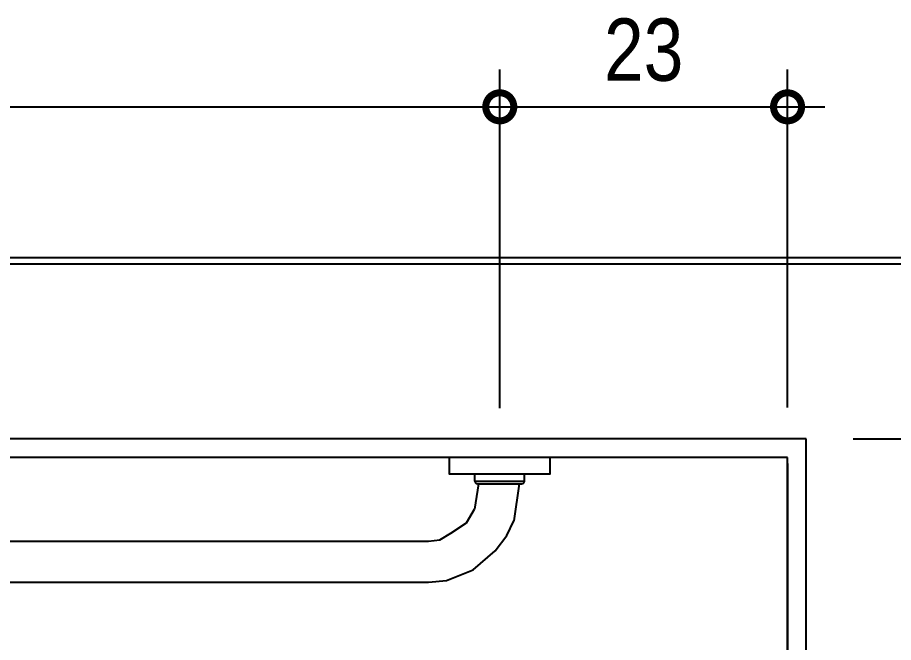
# Model space of a CAD drawing. Header units: metres. Extents: x 3 to 168, y -142 to 28.
# Drawn here: x 76.214 to 76.917, y -18.976 to -18.475 of the extents above; entities that cross this region are included whole.
import ezdxf

# ---------------------------------------------------------------- set-up
doc = ezdxf.new("R2010")
doc.units = ezdxf.units.M
for name, color, linetype in [('ARQ-ALV', 4, 'Continuous'), ('ARQ-ALV OSSO', 5, 'Continuous'), ('ARQ-DIM', 2, 'Continuous'), ('ARQ-HID', 2, 'Continuous')]:
    doc.layers.add(name, color=color, linetype=linetype)
doc.styles.add('Adesa', font='ARIALN.TTF')
doc.dimstyles.new('ADESA 1-0025', dxfattribs={"dimtxt": 0.05, "dimasz": 0.045, "dimexe": 0.03, "dimexo": 0.04, "dimgap": 0.02, "dimtad": 1, "dimtoh": 1, "dimdec": 0, "dimlfac": 100, "dimzin": 4, "dimtxsty": 'Adesa', "dimblk": 'DOTSMALL', "dimcen": 1, "dimdle": 0.03, "dimclrd": 1, "dimclre": 1, "dimclrt": 256, "dimazin": 1, "dimtm": 1e-09, "dimtfac": 1, "dimtdec": 0, "dimtix": 1, "dimtmove": 2, "dimatfit": 0, "dimldrblk": 'DOTSMALL', "dimfxl": 0.8, "dimtvp": 2, "dimtolj": 1, "dimtzin": 0, "dimarcsym": 0})

# ---------------------------------------------------------------- blocks, each defined once
blk = doc.blocks.new('ARQ-CHUV + BC PCD')
blk.add_lwpolyline([(0, 0.0438), (1.40708, 0.0438)])
at = {"color": 1, "elevation": -0.0001}
blk.add_lwpolyline([(0.19033, 0.0438), (0.27156, 0.0438), (0.27156, 0.0306), (0.19033, 0.0306)], close=True, dxfattribs=at)
at = {"color": 1, "elevation": 0.0001}
for points in [[(0.21104, 0.02473), (0.21104, 0.0306)], [(0.25085, 0.02473), (0.25085, 0.0306)], [(0.25085, 0.02473), (0.21104, 0.02473)], [(0.21132, 0.0237), (0.21104, 0.02473)], [(0.21205, 0.02298), (0.21132, 0.0237)], [(0.21308, 0.0227), (0.21205, 0.02298)], [(0.24882, 0.0227), (0.21308, 0.0227)], [(0.21518, 0.0227), (0.21962, -0.0072)], [(0.24802, 0.0227), (0.2512, 0.00214)], [(0.24984, 0.02298), (0.24882, 0.0227)], [(0.25057, 0.0237), (0.24984, 0.02298)], [(0.25085, 0.02473), (0.25057, 0.0237)], [(0.27002, -0.0171), (0.25744, -0.00872), (0.2512, 0.00214)], [(0.22508, -0.01878), (0.21962, -0.0072)], [(0.23451, -0.03116), (0.22508, -0.01878)], [(0.27886, -0.02234), (0.27002, -0.0171)], [(0.946, -0.0234), (0.28806, -0.0234), (0.27889, -0.02235)], [(0.27361, -0.05496), (0.25213, -0.04633), (0.23451, -0.03116)], [(1.12072, -0.05496), (1.10627, -0.0564), (0.28806, -0.0564), (0.27361, -0.05496)]]:
    blk.add_lwpolyline(points, dxfattribs=at)
at = {"layer": 'ARQ-HID'}
blk.add_lwpolyline([(0, 0.0388), (0, -1.00241)], dxfattribs=at)
blk = doc.blocks.new('_DotSmall')
at = {"color": 0, "linetype": 'ByBlock', "const_width": 0.5}
blk.add_lwpolyline([(-0.0625, 0, 1), (0.0625, 0, 1)], format="xyb", close=True, dxfattribs=at)
blk = doc.blocks.new('*D608')
at = {"layer": 'ARQ-DIM', "color": 1, "lineweight": -2, "transparency": 16777216}
for p, q in [((75.66915, -18.78799), (75.66915, -18.51677)), ((76.60077, -18.78844), (76.60077, -18.51677)), ((75.63915, -18.54677), (76.63077, -18.54677))]:
    blk.add_line(p, q, dxfattribs=at)
at = {"layer": 'Defpoints', "color": 0, "transparency": 16777216}
for p in [(76.60077, -18.54677), (75.66915, -18.82799, -0.0002), (76.60077, -18.82844, -0.0002)]:
    blk.add_point(p, dxfattribs=at)
at = {"layer": 'ARQ-DIM', "color": 1, "lineweight": -2, "transparency": 16777216, "xscale": 0.045, "yscale": 0.045, "zscale": 0.045, "rotation": 180}
blk.add_blockref('_DotSmall', (75.66915, -18.54677), dxfattribs=at)
at = {"layer": 'ARQ-DIM', "color": 1, "lineweight": -2, "transparency": 16777216, "xscale": 0.045, "yscale": 0.045, "zscale": 0.045}
blk.add_blockref('_DotSmall', (76.60077, -18.54677), dxfattribs=at)
at = {"layer": 'ARQ-DIM', "transparency": 16777216, "insert": (76.13496, -18.50124), "char_height": 0.05, "attachment_point": 5, "style": 'Adesa'}
blk.add_mtext('\\A1;93', dxfattribs=at)
blk = doc.blocks.new('*D609')
at = {"layer": 'ARQ-DIM', "color": 1, "lineweight": -2, "transparency": 16777216}
for p, q in [((76.60077, -18.78844), (76.60077, -18.51677)), ((76.83172, -18.78799), (76.83172, -18.51677)), ((76.57077, -18.54677), (76.86172, -18.54677))]:
    blk.add_line(p, q, dxfattribs=at)
at = {"layer": 'Defpoints', "color": 0, "transparency": 16777216}
for p in [(76.83172, -18.54677), (76.60077, -18.82844, -0.0002), (76.83172, -18.82799, -0.0001)]:
    blk.add_point(p, dxfattribs=at)
at = {"layer": 'ARQ-DIM', "color": 1, "lineweight": -2, "transparency": 16777216, "xscale": 0.045, "yscale": 0.045, "zscale": 0.045, "rotation": 180}
blk.add_blockref('_DotSmall', (76.60077, -18.54677), dxfattribs=at)
at = {"layer": 'ARQ-DIM', "color": 1, "lineweight": -2, "transparency": 16777216, "xscale": 0.045, "yscale": 0.045, "zscale": 0.045}
blk.add_blockref('_DotSmall', (76.83172, -18.54677), dxfattribs=at)
at = {"layer": 'ARQ-DIM', "transparency": 16777216, "insert": (76.71624, -18.50124), "char_height": 0.05, "attachment_point": 5, "style": 'Adesa'}
blk.add_mtext('\\A1;23', dxfattribs=at)
blk = doc.blocks.new('*D610')
at = {"layer": 'ARQ-DIM', "color": 1, "lineweight": -2, "transparency": 16777216}
for p, q in [((77.25945, -18.78298), (77.25945, -19.35819)), ((76.8843, -18.81298), (77.28945, -18.81298)), ((76.91672, -19.32819), (77.28945, -19.32819))]:
    blk.add_line(p, q, dxfattribs=at)
at = {"layer": 'Defpoints', "color": 0, "transparency": 16777216}
for p in [(76.8443, -18.81298), (76.87672, -19.32819, 0.0001), (77.25945, -19.32819)]:
    blk.add_point(p, dxfattribs=at)
at = {"layer": 'ARQ-DIM', "color": 1, "lineweight": -2, "transparency": 16777216, "xscale": 0.045, "yscale": 0.045, "zscale": 0.045}
for p, rotation in [((77.25945, -18.81298), 90), ((77.25945, -19.32819), 270)]:
    blk.add_blockref('_DotSmall', p, dxfattribs=dict(at, rotation=rotation))
at = {"layer": 'ARQ-DIM', "transparency": 16777216, "insert": (77.21392, -19.07058), "char_height": 0.05, "attachment_point": 5, "rotation": 90, "style": 'Adesa'}
blk.add_mtext('\\A1;52', dxfattribs=at)
blk = doc.blocks.new('AREAS MOLHADAS')
at = {"layer": 'ARQ-ALV'}
for p, q in [((77.60663, -18.66798, 0), (74.93667, -18.66798, 0.00001)), ((76.83164, -18.82798), (74.73793, -18.82798, 0))]:
    blk.add_line(p, q, dxfattribs=at)
at = {"layer": 'ARQ-ALV', "elevation": 0.00001}
blk.add_lwpolyline([(76.83164, -20.36291), (76.83164, -18.82798)], dxfattribs=at)
at = {"layer": 'ARQ-ALV OSSO'}
blk.add_line((76.84664, -18.81298), (74.72293, -18.81298, 0), dxfattribs=at)
for points, elevation in [([(77.60663, -18.67298), (74.91667, -18.67298)], 0), ([(76.84664, -20.36291), (76.84664, -18.81298)], 0.00001)]:
    blk.add_lwpolyline(points, dxfattribs=dict(at, elevation=elevation))
at = {"layer": 'ARQ-HID', "xscale": -1}
blk.add_blockref('ARQ-CHUV + BC PCD', (76.83164, -18.87178), dxfattribs=at)
at = {"layer": 'ARQ-DIM'}
for base, p1, p2, angle, picture, middle in [((76.60077, -18.54677, 0.00009), (75.66915, -18.82799, -0.00011), (76.60077, -18.82844, -0.00011), 180, '*D608', (76.13496, -18.50124, 0.00009)), ((76.83172, -18.54677, 0.00009), (76.60077, -18.82844, -0.00011), (76.83172, -18.82799, -0.00001), 180, '*D609', (76.71624, -18.50124, 0.00009)), ((77.25945, -19.32819, 0), (76.8443, -18.81298, 0), (76.87672, -19.32819, 0.00009), 270, '*D610', (77.21392, -19.07058, 0))]:
    dim = blk.add_linear_dim(base=base, p1=p1, p2=p2, angle=angle, dimstyle='ADESA 1-0025', dxfattribs=at)
    dim.commit()
    dim.dimension.update_dxf_attribs({"geometry": picture, "text_midpoint": middle})

msp = doc.modelspace()

# ---------------------------------------------------------------- block references
msp.add_blockref('AREAS MOLHADAS', (0, 0))

doc.saveas('drawing.dxf')
